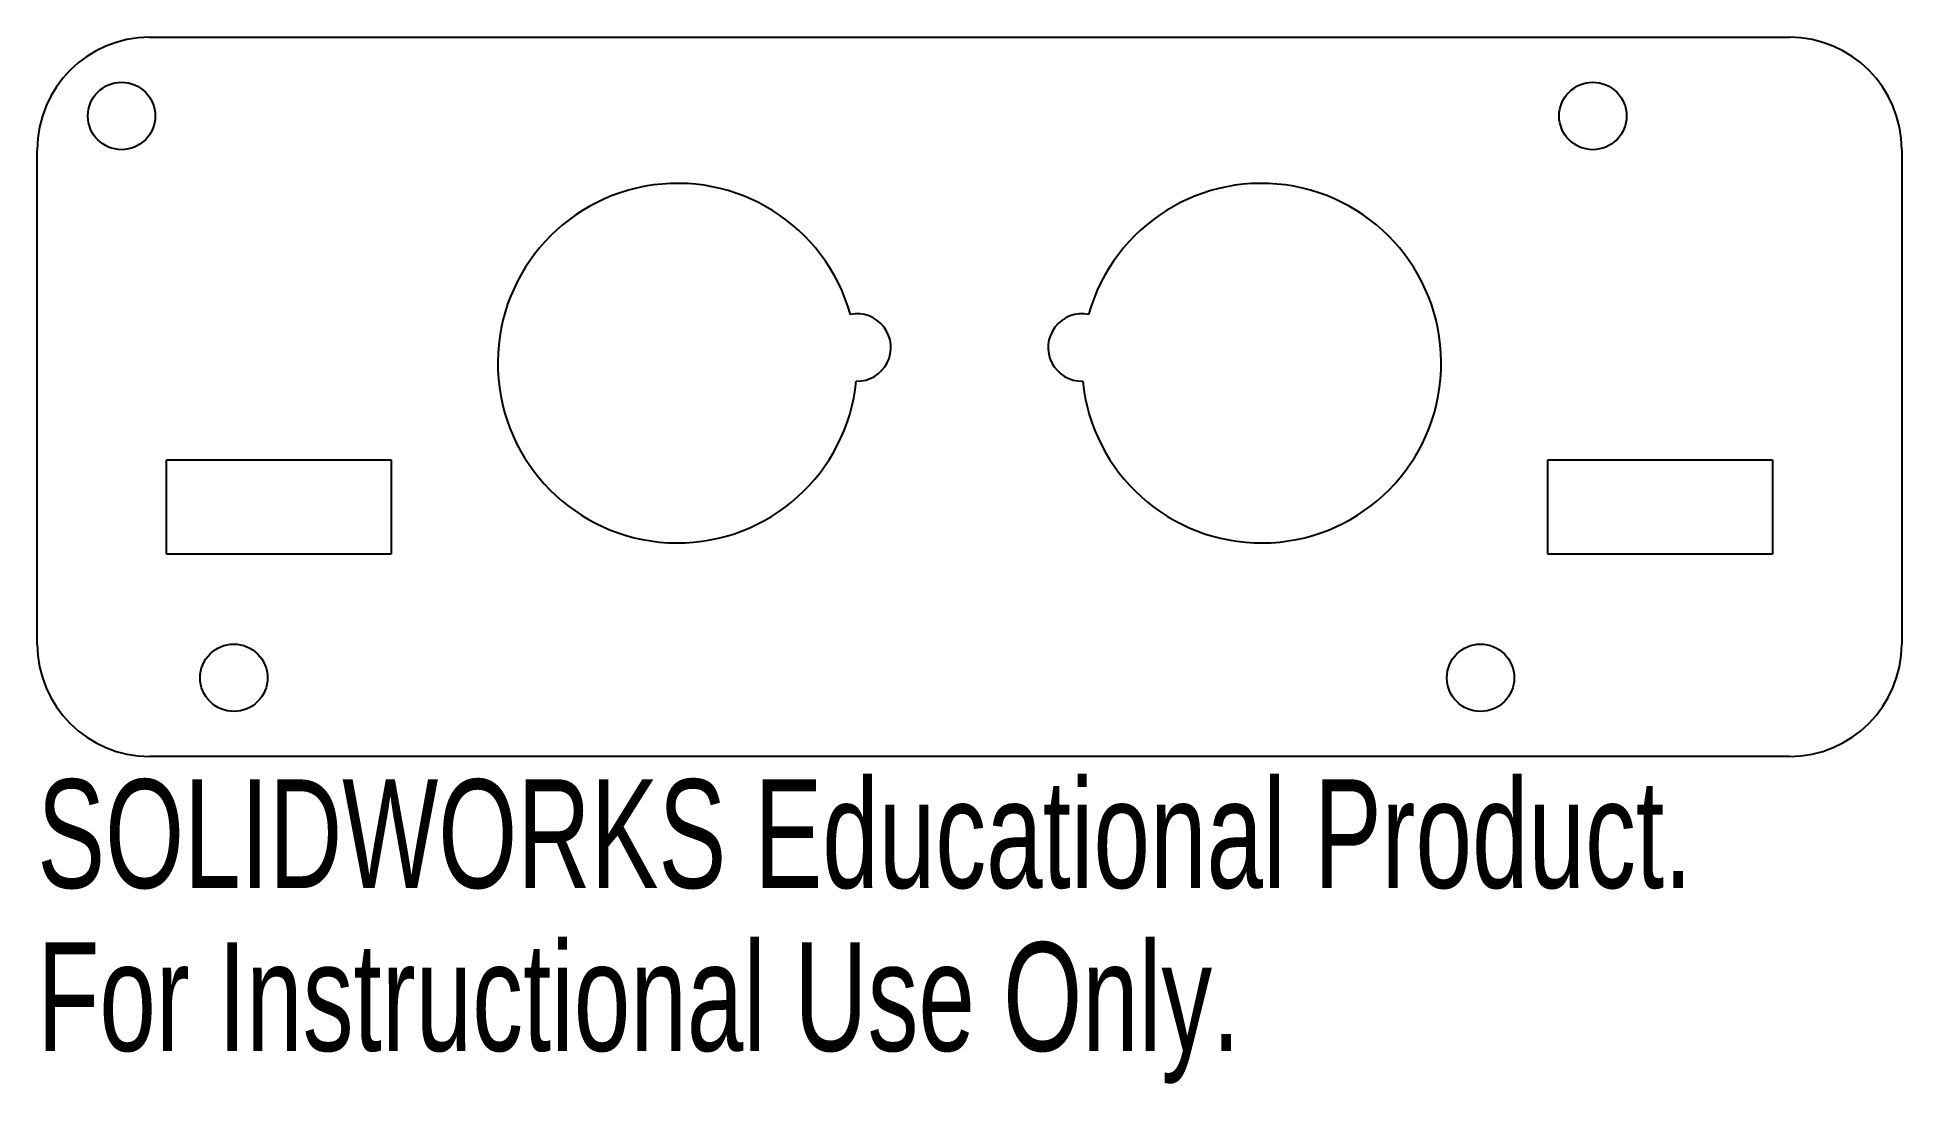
# Model space of a CAD drawing. Header units: millimetres. Extents: x -41.5 to 41.5, y -30.6 to 16.
import ezdxf

# ---------------------------------------------------------------- set-up
doc = ezdxf.new("R2010")
doc.units = ezdxf.units.MM
doc.styles.add('SLDTEXTSTYLE0', font='TXT', dxfattribs={"width": 0.7})

msp = doc.modelspace()

# ---------------------------------------------------------------- linework, layer by layer
at = {"color": 7, "linetype": 'Continuous', "lineweight": 25}
for p, q in [((-36.5, 16), (36.5, 16)), ((-41.5, -11), (-41.5, 11)), ((41.5, 11), (41.5, -11)), ((-35.75, -7), (-35.75, -2.8)), ((-35.75, -2.8), (-25.75, -2.8)), ((-25.75, -2.8), (-25.75, -7)), ((25.75, -7), (25.75, -2.8)), ((25.75, -2.8), (35.75, -2.8)), ((35.75, -2.8), (35.75, -7)), ((-25.75, -7), (-35.75, -7)), ((35.75, -7), (25.75, -7)), ((36.5, -16), (-36.5, -16))]:
    msp.add_line(p, q, dxfattribs=at)
for centre in [(-37.75, 12.5), (27.75, 12.5), (-32.75, -12.5), (22.75, -12.5)]:
    msp.add_circle(centre, 1.5, dxfattribs=at)
for centre, radius, start, end in [((-36.5, 11), 5, 90, 180), ((36.5, 11), 5, 0, 90), ((-13, 1.5), 8, 15.74436, 354.27258), ((13, 1.5), 8, 185.72742, 164.25564), ((-5, 2.201), 1.5, 268.47436, 101.54259), ((5, 2.201), 1.5, 78.45741, 271.52564), ((-36.5, -11), 5, 180, 270), ((36.5, -11), 5, 270, 0)]:
    msp.add_arc(centre, radius, start, end, dxfattribs=at)

# ---------------------------------------------------------------- texts
at = {"color": 7, "linetype": 'Continuous', "char_height": 4.83362, "attachment_point": 1, "style": 'SLDTEXTSTYLE0'}
for s, insert in [('SOLIDWORKS Educational Product.', (-41.5, -17.02)), ('For Instructional Use Only.', (-41.5, -24.27))]:
    msp.add_mtext(s, dxfattribs=dict(at, insert=insert))

doc.saveas('drawing.dxf')
